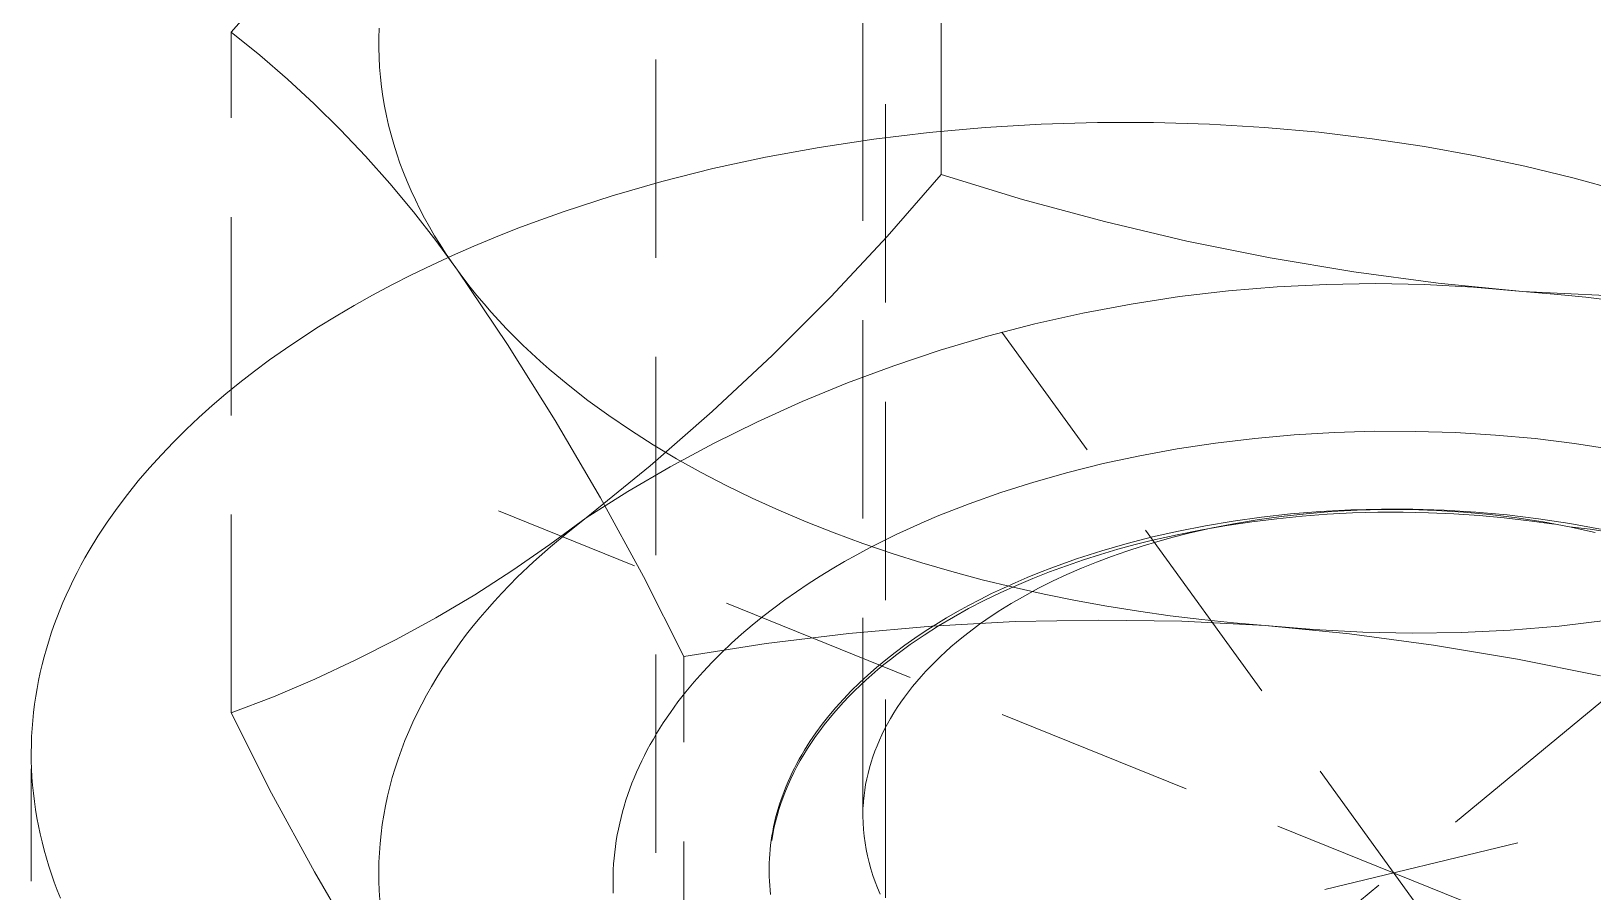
# Model space of a CAD drawing. Header units: millimetres. Extents: x -427 to 4679, y -324 to 2971.
# Drawn here: x 4468.25 to 4478.25, y 1090.09 to 1095.6 of the extents above; entities that cross this region are included whole.
import ezdxf

# ---------------------------------------------------------------- set-up
doc = ezdxf.new("R2010")
doc.units = ezdxf.units.MM
doc.linetypes.add('HIDDEN', pattern=[1.905, 1.27, -0.635])
doc.layers.add('ZANO_R_przerywana', color=7, linetype='HIDDEN', lineweight=0)

msp = doc.modelspace()

# ---------------------------------------------------------------- linework, layer by layer
at = {"layer": 'ZANO_R_przerywana'}
for p, q in [((4473.719, 850.019), (4473.719, 1176.6177)), ((4474.0756, 1094.6794), (4474.0756, 1099.0386)), ((4473.5735, 1090.5718), (4473.5735, 1098.8248)), ((4472.2478, 1086.5265), (4472.2478, 1098.6686)), ((4469.5286, 1095.591), (4469.8559, 1095.9655)), ((4470.4759, 1095.6159), (4470.4739, 1095.5532)), ((4469.711, 1095.4435), (4469.5286, 1095.591)), ((4469.5286, 1091.2318), (4469.5286, 1095.591)), ((4470.4739, 1095.5532), (4470.4737, 1095.4906)), ((4469.8884, 1095.2902), (4469.711, 1095.4435)), ((4470.4737, 1095.4906), (4470.4753, 1095.4281)), ((4470.4753, 1095.4281), (4470.4787, 1095.3657)), ((4470.4787, 1095.3657), (4470.4839, 1095.3034)), ((4470.4839, 1095.3034), (4470.4909, 1095.2413)), ((4470.0608, 1095.1311), (4469.8884, 1095.2902)), ((4470.4909, 1095.2413), (4470.4996, 1095.1793)), ((4470.2278, 1094.9665), (4470.0608, 1095.1311)), ((4470.4996, 1095.1793), (4470.5101, 1095.1176)), ((4470.5101, 1095.1176), (4470.5224, 1095.056)), ((4470.5224, 1095.056), (4470.5364, 1094.9947)), ((4474.7157, 1095.0025), (4474.3558, 1094.9812)), ((4475.0761, 1095.013), (4474.7157, 1095.0025)), ((4475.4355, 1095.0127), (4475.0761, 1095.013)), ((4475.7926, 1095.0019), (4475.4355, 1095.0127)), ((4476.1459, 1094.9808), (4475.7926, 1095.0019)), ((4470.3894, 1094.7965), (4470.2278, 1094.9665)), ((4470.5364, 1094.9947), (4470.552, 1094.9337)), ((4470.552, 1094.9337), (4470.5694, 1094.873)), ((4473.643, 1094.9066), (4473.2931, 1094.8534)), ((4473.9977, 1094.9492), (4473.643, 1094.9066)), ((4474.3558, 1094.9812), (4473.9977, 1094.9492)), ((4476.4941, 1094.9496), (4476.1459, 1094.9808)), ((4476.8361, 1094.9088), (4476.4941, 1094.9496)), ((4477.1707, 1094.8587), (4476.8361, 1094.9088)), ((4470.5694, 1094.873), (4470.5885, 1094.8127)), ((4470.5885, 1094.8127), (4470.6092, 1094.7526)), ((4473.2931, 1094.8534), (4472.9493, 1094.7901)), ((4477.4969, 1094.7999), (4477.1707, 1094.8587)), ((4477.8137, 1094.7329), (4477.4969, 1094.7999)), ((4470.5453, 1094.6213), (4470.3894, 1094.7965)), ((4470.6092, 1094.7526), (4470.6315, 1094.693)), ((4472.6129, 1094.717), (4472.2852, 1094.6344)), ((4472.9493, 1094.7901), (4472.6129, 1094.717)), ((4478.1204, 1094.6582), (4477.8137, 1094.7329)), ((4470.6954, 1094.441), (4470.5453, 1094.6213)), ((4470.6315, 1094.693), (4470.6554, 1094.6337)), ((4470.6554, 1094.6337), (4470.681, 1094.5748)), ((4472.2852, 1094.6344), (4471.9674, 1094.5429)), ((4474.0756, 1094.6794), (4473.7285, 1094.2817)), ((4474.5954, 1094.5201), (4474.0756, 1094.6794)), ((4478.4164, 1094.5765), (4478.1204, 1094.6582)), ((4470.681, 1094.5748), (4470.708, 1094.5164)), ((4470.708, 1094.5164), (4470.7367, 1094.4584)), ((4471.9674, 1094.5429), (4471.6603, 1094.4431)), ((4475.1201, 1094.3781), (4474.5954, 1094.5201)), ((4470.8396, 1094.256), (4470.6954, 1094.441)), ((4470.7367, 1094.4584), (4470.7668, 1094.4008)), ((4470.7668, 1094.4008), (4470.7984, 1094.3438)), ((4471.6603, 1094.4431), (4471.5111, 1094.3902)), ((4470.7984, 1094.3438), (4470.8314, 1094.2872)), ((4471.365, 1094.3355), (4471.222, 1094.2789)), ((4471.5111, 1094.3902), (4471.365, 1094.3355)), ((4475.6492, 1094.2533), (4475.1201, 1094.3781)), ((4470.8314, 1094.2872), (4470.8659, 1094.2312)), ((4470.9775, 1094.0664), (4470.8396, 1094.256)), ((4470.8659, 1094.2312), (4470.9018, 1094.1757)), ((4471.0822, 1094.2207), (4470.9457, 1094.1609)), ((4471.222, 1094.2789), (4471.0822, 1094.2207)), ((4473.7285, 1094.2817), (4473.3681, 1093.8959)), ((4476.1822, 1094.1461), (4475.6492, 1094.2533)), ((4470.9457, 1094.1609), (4470.8126, 1094.0995)), ((4470.9018, 1094.1757), (4470.939, 1094.1207)), ((4470.939, 1094.1207), (4470.9775, 1094.0664)), ((4476.7184, 1094.0565), (4476.1822, 1094.1461)), ((4470.683, 1094.0366), (4470.5568, 1093.9724)), ((4470.8126, 1094.0995), (4470.683, 1094.0366)), ((4471.2983, 1093.5907), (4470.9775, 1094.0664)), ((4470.9775, 1094.0664), (4471.0176, 1094.0123)), ((4471.0176, 1094.0123), (4471.0592, 1093.9585)), ((4477.2572, 1093.9846), (4476.7184, 1094.0565)), ((4470.4342, 1093.9069), (4470.3151, 1093.8403)), ((4470.5568, 1093.9724), (4470.4342, 1093.9069)), ((4471.0592, 1093.9585), (4471.1025, 1093.9048)), ((4471.1025, 1093.9048), (4471.1475, 1093.8513)), ((4475.9143, 1093.9347), (4475.602, 1093.8978)), ((4476.2277, 1093.9608), (4475.9143, 1093.9347)), ((4476.5418, 1093.9762), (4476.2277, 1093.9608)), ((4476.8563, 1093.9809), (4476.5418, 1093.9762)), ((4477.1708, 1093.9749), (4476.8563, 1093.9809)), ((4477.4848, 1093.9581), (4477.1708, 1093.9749)), ((4477.7981, 1093.9305), (4477.2572, 1093.9846)), ((4477.7981, 1093.9305), (4477.4848, 1093.9581)), ((4478, 1093.9138), (4477.7981, 1093.9305)), ((4478.3312, 1093.9043), (4477.7981, 1093.9305)), ((4478.2024, 1093.8932), (4478, 1093.9138)), ((4470.3151, 1093.8403), (4470.1996, 1093.7725)), ((4471.1475, 1093.8513), (4471.194, 1093.798)), ((4473.3681, 1093.8959), (4472.9948, 1093.5226)), ((4475.2911, 1093.8503), (4474.982, 1093.7922)), ((4475.602, 1093.8978), (4475.2911, 1093.8503)), ((4478.4052, 1093.8687), (4478.2024, 1093.8932)), ((4470.0878, 1093.7037), (4469.9797, 1093.634)), ((4470.1996, 1093.7725), (4470.0878, 1093.7037)), ((4471.194, 1093.798), (4471.2422, 1093.745)), ((4471.2422, 1093.745), (4471.2921, 1093.6922)), ((4474.6751, 1093.7235), (4474.3707, 1093.6445)), ((4474.982, 1093.7922), (4474.6751, 1093.7235)), ((4469.9797, 1093.634), (4469.8751, 1093.5634)), ((4471.2921, 1093.6922), (4471.3436, 1093.6397)), ((4471.3436, 1093.6397), (4471.3967, 1093.5876)), ((4474.3707, 1093.6445), (4474.0692, 1093.555)), ((4479.4832, 1086.7463), (4474.4639, 1093.6699)), ((4469.8751, 1093.5634), (4469.7743, 1093.492)), ((4471.6039, 1093.105), (4471.2983, 1093.5907)), ((4471.3967, 1093.5876), (4471.4514, 1093.5357)), ((4471.4514, 1093.5357), (4471.5077, 1093.4843)), ((4472.9948, 1093.5226), (4472.6091, 1093.1622)), ((4472.9585, 1086.8975), (4480.9886, 1093.5186)), ((4474.0692, 1093.555), (4473.7709, 1093.4553)), ((4469.6771, 1093.42), (4469.5836, 1093.3474)), ((4469.7743, 1093.492), (4469.6771, 1093.42)), ((4471.5077, 1093.4843), (4471.5657, 1093.4332)), ((4471.5657, 1093.4332), (4471.6864, 1093.3324)), ((4473.7709, 1093.4553), (4473.4762, 1093.3455)), ((4469.5836, 1093.3474), (4469.4937, 1093.2742)), ((4471.6864, 1093.3324), (4471.8133, 1093.2333)), ((4473.4762, 1093.3455), (4473.1854, 1093.2256)), ((4469.4937, 1093.2742), (4469.4066, 1093.1999)), ((4471.8133, 1093.2333), (4471.9464, 1093.1364)), ((4473.1854, 1093.2256), (4472.8989, 1093.0959)), ((4469.3217, 1093.1238), (4469.239, 1093.0459)), ((4469.4066, 1093.1999), (4469.3217, 1093.1238)), ((4471.894, 1092.61), (4471.6039, 1093.105)), ((4471.9464, 1093.1364), (4472.0855, 1093.0416)), ((4472.6091, 1093.1622), (4472.2114, 1092.8151)), ((4469.239, 1093.0459), (4469.1588, 1092.9664)), ((4472.0855, 1093.0416), (4472.2305, 1092.9493)), ((4472.8989, 1093.0959), (4472.617, 1092.9565)), ((4476.0828, 1092.9899), (4476.3365, 1093.0125)), ((4476.3365, 1093.0125), (4476.5929, 1093.0277)), ((4476.5929, 1093.0277), (4476.851, 1093.0352)), ((4476.851, 1093.0352), (4477.1098, 1093.035)), ((4477.1098, 1093.035), (4477.3683, 1093.0271)), ((4477.3683, 1093.0271), (4477.6253, 1093.0114)), ((4477.6253, 1093.0114), (4477.8799, 1092.9882)), ((4469.1588, 1092.9664), (4469.0811, 1092.8851)), ((4472.2305, 1092.9493), (4472.3811, 1092.8595)), ((4472.617, 1092.9565), (4472.34, 1092.8075)), ((4475.3473, 1092.8791), (4475.5873, 1092.9229)), ((4475.5873, 1092.9229), (4475.8327, 1092.9599)), ((4475.8327, 1092.9599), (4476.0828, 1092.9899)), ((4477.8799, 1092.9882), (4478.1311, 1092.9576)), ((4478.1311, 1092.9576), (4478.378, 1092.9198)), ((4469.006, 1092.8021), (4468.9337, 1092.7175)), ((4469.0811, 1092.8851), (4469.006, 1092.8021)), ((4472.2114, 1092.8151), (4471.8021, 1092.4816)), ((4472.34, 1092.8075), (4472.0683, 1092.6492)), ((4472.3811, 1092.8595), (4472.5372, 1092.7725)), ((4474.8866, 1092.7726), (4475.1135, 1092.8289)), ((4475.1135, 1092.8289), (4475.3473, 1092.8791)), ((4468.9337, 1092.7175), (4468.8644, 1092.6313)), ((4472.5372, 1092.7725), (4472.6985, 1092.6884)), ((4474.4563, 1092.6435), (4474.6674, 1092.7107)), ((4474.6674, 1092.7107), (4474.8866, 1092.7726)), ((4468.8644, 1092.6313), (4468.7981, 1092.5435)), ((4472.0683, 1092.6492), (4471.8021, 1092.4816)), ((4472.1683, 1092.1061), (4471.894, 1092.61)), ((4472.6985, 1092.6884), (4472.8647, 1092.6074)), ((4472.8647, 1092.6074), (4473.0357, 1092.5296)), ((4474.2537, 1092.5716), (4474.4563, 1092.6435)), ((4468.7981, 1092.5435), (4468.7351, 1092.4542)), ((4482.7076, 1087.89), (4471.2395, 1092.5262)), ((4473.0357, 1092.5296), (4473.211, 1092.4551)), ((4474.0601, 1092.4954), (4474.2537, 1092.5716)), ((4476.1263, 1092.4858), (4476.3131, 1092.5065)), ((4476.2534, 1092.4903), (4476.4122, 1092.5079)), ((4476.3131, 1092.5065), (4476.504, 1092.5223)), ((4476.3862, 1092.492), (4476.548, 1092.5042)), ((4476.4122, 1092.5079), (4476.5745, 1092.5213)), ((4476.504, 1092.5223), (4476.6985, 1092.5328)), ((4476.548, 1092.5042), (4476.7101, 1092.5126)), ((4476.5745, 1092.5213), (4476.7397, 1092.5302)), ((4476.6985, 1092.5328), (4476.8958, 1092.5378)), ((4476.7101, 1092.5126), (4476.8724, 1092.517)), ((4476.7397, 1092.5302), (4476.9074, 1092.5345)), ((4476.8724, 1092.517), (4477.0347, 1092.5176)), ((4476.8958, 1092.5378), (4477.0953, 1092.5371)), ((4476.9074, 1092.5345), (4477.0771, 1092.5339)), ((4477.0347, 1092.5176), (4477.1968, 1092.5143)), ((4477.0771, 1092.5339), (4477.248, 1092.5284)), ((4477.0953, 1092.5371), (4477.2964, 1092.5307)), ((4477.1968, 1092.5143), (4477.3587, 1092.5071)), ((4477.248, 1092.5284), (4477.4195, 1092.5179)), ((4477.2964, 1092.5307), (4477.4982, 1092.5183)), ((4477.3587, 1092.5071), (4477.5202, 1092.496)), ((4477.4195, 1092.5179), (4477.591, 1092.5022)), ((4477.4982, 1092.5183), (4477.7, 1092.4998)), ((4477.591, 1092.5022), (4477.7618, 1092.4813)), ((4468.7351, 1092.4542), (4468.6753, 1092.3634)), ((4471.8021, 1092.4816), (4471.5695, 1092.3095)), ((4471.8021, 1092.4816), (4471.6855, 1092.3904)), ((4473.211, 1092.4551), (4473.3905, 1092.3842)), ((4473.7872, 1092.374), (4473.8758, 1092.4153)), ((4473.8758, 1092.4153), (4473.9668, 1092.4558)), ((4473.9668, 1092.4558), (4474.0601, 1092.4954)), ((4475.5863, 1092.3734), (4475.7446, 1092.4046)), ((4475.5952, 1092.3968), (4475.7669, 1092.4306)), ((4475.6608, 1092.3826), (4475.8019, 1092.4146)), ((4475.7446, 1092.4046), (4475.9039, 1092.4322)), ((4475.7669, 1092.4306), (4475.9441, 1092.4604)), ((4475.8019, 1092.4146), (4475.9479, 1092.4434)), ((4475.9039, 1092.4322), (4476.064, 1092.4559)), ((4475.9441, 1092.4604), (4476.1263, 1092.4858)), ((4475.9479, 1092.4434), (4476.0985, 1092.4687)), ((4476.064, 1092.4559), (4476.2248, 1092.4759)), ((4476.0985, 1092.4687), (4476.2534, 1092.4903)), ((4476.2248, 1092.4759), (4476.3862, 1092.492)), ((4477.5202, 1092.496), (4477.6811, 1092.4811)), ((4477.6811, 1092.4811), (4477.8414, 1092.4625)), ((4477.7, 1092.4998), (4477.9009, 1092.4753)), ((4477.7618, 1092.4813), (4477.9312, 1092.4554)), ((4477.8414, 1092.4625), (4478.0009, 1092.44)), ((4477.9009, 1092.4753), (4478.1002, 1092.4447)), ((4477.9312, 1092.4554), (4478.0985, 1092.4243)), ((4478.0985, 1092.4243), (4478.2319, 1092.4082)), ((4478.0985, 1092.4243), (4478.263, 1092.3882)), ((4478.1002, 1092.4447), (4478.297, 1092.4081)), ((4478.2319, 1092.4082), (4478.3646, 1092.3876)), ((4468.6753, 1092.3634), (4468.619, 1092.2712)), ((4471.5695, 1092.3095), (4471.3313, 1092.1453)), ((4471.6855, 1092.3904), (4471.573, 1092.2965)), ((4473.3905, 1092.3842), (4473.5738, 1092.3168)), ((4473.5738, 1092.3168), (4473.7606, 1092.253)), ((4473.6171, 1092.289), (4473.701, 1092.3318)), ((4473.701, 1092.3318), (4473.7872, 1092.374)), ((4475.1038, 1092.2704), (4475.2662, 1092.3173)), ((4475.207, 1092.2801), (4475.3179, 1092.3104)), ((4475.2644, 1092.2688), (4475.3628, 1092.3006)), ((4475.2662, 1092.3173), (4475.4291, 1092.3591)), ((4475.3179, 1092.3104), (4475.4291, 1092.3384)), ((4475.3628, 1092.3006), (4475.4618, 1092.3301)), ((4475.4291, 1092.3591), (4475.5952, 1092.3968)), ((4475.4291, 1092.3384), (4475.5863, 1092.3734)), ((4475.4618, 1092.3301), (4475.5612, 1092.3575)), ((4475.5612, 1092.3575), (4475.6608, 1092.3826)), ((4468.5921, 1092.2246), (4468.5662, 1092.1777)), ((4468.619, 1092.2712), (4468.5921, 1092.2246)), ((4471.573, 1092.2965), (4471.4646, 1092.1999)), ((4473.3773, 1092.1549), (4473.456, 1092.2009)), ((4473.456, 1092.2009), (4473.5357, 1092.2454)), ((4473.5357, 1092.2454), (4473.6171, 1092.289)), ((4473.7606, 1092.253), (4473.9505, 1092.1931)), ((4474.7835, 1092.1613), (4474.9427, 1092.2184)), ((4474.8771, 1092.1749), (4474.9863, 1092.2123)), ((4474.9427, 1092.2184), (4475.1038, 1092.2704)), ((4474.9863, 1092.2123), (4475.0963, 1092.2474)), ((4475.0701, 1092.1984), (4475.1668, 1092.2347)), ((4475.0963, 1092.2474), (4475.207, 1092.2801)), ((4475.1668, 1092.2347), (4475.2644, 1092.2688)), ((4468.5412, 1092.1305), (4468.5171, 1092.0829)), ((4468.5662, 1092.1777), (4468.5412, 1092.1305)), ((4471.3313, 1092.1453), (4471.0876, 1091.9892)), ((4471.3608, 1092.1008), (4471.3106, 1092.0503)), ((4471.4646, 1092.1999), (4471.3608, 1092.1008)), ((4472.4265, 1091.5937), (4472.1683, 1092.1061)), ((4473.2234, 1092.0586), (4473.2997, 1092.1075)), ((4473.2997, 1092.1075), (4473.3773, 1092.1549)), ((4473.9505, 1092.1931), (4474.1433, 1092.137)), ((4474.1433, 1092.137), (4474.3385, 1092.0847)), ((4474.6268, 1092.099), (4474.7048, 1092.1308)), ((4474.6619, 1092.0928), (4474.7689, 1092.135)), ((4474.7048, 1092.1308), (4474.7835, 1092.1613)), ((4474.7689, 1092.135), (4474.8771, 1092.1749)), ((4474.7885, 1092.0758), (4474.8808, 1092.1189)), ((4474.8808, 1092.1189), (4474.9747, 1092.1598)), ((4474.9747, 1092.1598), (4475.0701, 1092.1984)), ((4468.494, 1092.035), (4468.4718, 1091.9869)), ((4468.5171, 1092.0829), (4468.494, 1092.035)), ((4471.3106, 1092.0503), (4471.2617, 1091.9992)), ((4473.0748, 1091.9567), (4473.1484, 1092.0084)), ((4473.1484, 1092.0084), (4473.2234, 1092.0586)), ((4474.3385, 1092.0847), (4474.5358, 1092.0364)), ((4474.3505, 1091.9516), (4474.4525, 1092.0011)), ((4474.3982, 1091.9959), (4474.4735, 1092.0316)), ((4474.4525, 1092.0011), (4474.5564, 1092.0481)), ((4474.4735, 1092.0316), (4474.5497, 1092.0659)), ((4474.5358, 1092.0364), (4474.7349, 1091.9921)), ((4474.5497, 1092.0659), (4474.6268, 1092.099)), ((4474.5564, 1092.0481), (4474.6619, 1092.0928)), ((4474.6098, 1091.9829), (4474.6981, 1092.0304)), ((4474.6981, 1092.0304), (4474.7885, 1092.0758)), ((4468.4506, 1091.9384), (4468.4304, 1091.8897)), ((4468.4718, 1091.9869), (4468.4506, 1091.9384)), ((4471.0876, 1091.9892), (4470.8389, 1091.8414)), ((4471.214, 1091.9476), (4471.1675, 1091.8953)), ((4471.2617, 1091.9992), (4471.214, 1091.9476)), ((4472.9324, 1091.8493), (4473.0028, 1091.9037)), ((4473.0028, 1091.9037), (4473.0748, 1091.9567)), ((4474.1794, 1091.8814), (4474.2511, 1091.9208)), ((4474.2507, 1091.8998), (4474.3505, 1091.9516)), ((4474.2511, 1091.9208), (4474.3241, 1091.959)), ((4474.3241, 1091.959), (4474.3982, 1091.9959)), ((4474.4406, 1091.8813), (4474.5239, 1091.9331)), ((4474.5239, 1091.9331), (4474.6098, 1091.9829)), ((4474.7349, 1091.9921), (4474.9354, 1091.9518)), ((4474.9354, 1091.9518), (4475.1369, 1091.9154)), ((4475.1369, 1091.9154), (4475.3392, 1091.8831)), ((4468.4112, 1091.8407), (4468.393, 1091.7915)), ((4468.4304, 1091.8897), (4468.4112, 1091.8407)), ((4470.8389, 1091.8414), (4470.5853, 1091.702)), ((4471.1224, 1091.8425), (4471.0786, 1091.7892)), ((4471.1675, 1091.8953), (4471.1224, 1091.8425)), ((4472.8638, 1091.7935), (4472.9324, 1091.8493)), ((4474.5484, 1091.8167), (4474.0154, 1091.7882)), ((4474.0401, 1091.7988), (4474.109, 1091.8407)), ((4474.0583, 1091.7893), (4474.1532, 1091.8457)), ((4474.109, 1091.8407), (4474.1794, 1091.8814)), ((4474.1532, 1091.8457), (4474.2507, 1091.8998)), ((4474.3209, 1091.7998), (4474.36, 1091.8275)), ((4474.36, 1091.8275), (4474.4406, 1091.8813)), ((4475.0821, 1091.827), (4474.5484, 1091.8167)), ((4475.6158, 1091.819), (4475.0821, 1091.827)), ((4475.3392, 1091.8831), (4475.5419, 1091.8547)), ((4475.5419, 1091.8547), (4475.7446, 1091.8302)), ((4476.1489, 1091.7928), (4475.6158, 1091.819)), ((4475.7446, 1091.8302), (4475.9471, 1091.8096)), ((4475.9471, 1091.8096), (4476.1489, 1091.7928)), ((4478.0327, 1091.7887), (4478.3451, 1091.8256)), ((4468.3758, 1091.742), (4468.3597, 1091.6923)), ((4468.393, 1091.7915), (4468.3758, 1091.742)), ((4470.5853, 1091.702), (4470.3272, 1091.5712)), ((4471.0362, 1091.7354), (4470.9951, 1091.681)), ((4471.0786, 1091.7892), (4471.0362, 1091.7354)), ((4472.7322, 1091.6781), (4472.797, 1091.7364)), ((4472.797, 1091.7364), (4472.8638, 1091.7935)), ((4473.4836, 1091.7415), (4472.9538, 1091.6766)), ((4474.0154, 1091.7882), (4473.4836, 1091.7415)), ((4473.8429, 1091.6663), (4473.9069, 1091.7116)), ((4473.8771, 1091.6701), (4473.9662, 1091.7308)), ((4473.9069, 1091.7116), (4473.9727, 1091.7558)), ((4473.9662, 1091.7308), (4474.0583, 1091.7893)), ((4473.9727, 1091.7558), (4474.0401, 1091.7988)), ((4474.1723, 1091.6844), (4474.2082, 1091.7139)), ((4474.2082, 1091.7139), (4474.245, 1091.743)), ((4474.245, 1091.743), (4474.2825, 1091.7716)), ((4474.2825, 1091.7716), (4474.3209, 1091.7998)), ((4476.6899, 1091.7388), (4476.1489, 1091.7928)), ((4476.1489, 1091.7928), (4476.4622, 1091.7653)), ((4476.4622, 1091.7653), (4476.7763, 1091.7485)), ((4477.2287, 1091.6669), (4476.6899, 1091.7388)), ((4476.7763, 1091.7485), (4477.0907, 1091.7424)), ((4477.0907, 1091.7424), (4477.4052, 1091.7471)), ((4477.4052, 1091.7471), (4477.7193, 1091.7626)), ((4477.7193, 1091.7626), (4478.0327, 1091.7887)), ((4468.3446, 1091.6423), (4468.3305, 1091.5922)), ((4468.3597, 1091.6923), (4468.3446, 1091.6423)), ((4470.9555, 1091.6262), (4470.9172, 1091.5709)), ((4470.9951, 1091.681), (4470.9555, 1091.6262)), ((4470.9775, 1088.7591), (4482.9695, 1091.657)), ((4472.9538, 1091.6766), (4472.4265, 1091.5937)), ((4472.6088, 1091.5575), (4472.6694, 1091.6184)), ((4472.6694, 1091.6184), (4472.7322, 1091.6781)), ((4473.7202, 1091.5724), (4473.7806, 1091.6199)), ((4473.7497, 1091.5752), (4473.7913, 1091.6073)), ((4473.7806, 1091.6199), (4473.8429, 1091.6663)), ((4473.7913, 1091.6073), (4473.8771, 1091.6701)), ((4474.07, 1091.5932), (4474.1032, 1091.624)), ((4474.1032, 1091.624), (4474.1373, 1091.6544)), ((4474.1373, 1091.6544), (4474.1723, 1091.6844)), ((4477.7649, 1091.5773), (4477.2287, 1091.6669)), ((4468.3176, 1091.5418), (4468.3057, 1091.4912)), ((4468.3305, 1091.5922), (4468.3176, 1091.5418)), ((4470.3272, 1091.5712), (4470.0649, 1091.4492)), ((4470.8805, 1091.5151), (4470.8452, 1091.4589)), ((4470.9172, 1091.5709), (4470.8805, 1091.5151)), ((4472.4265, 1087.2345), (4472.4265, 1091.5937)), ((4472.5504, 1091.4954), (4472.6088, 1091.5575)), ((4473.6053, 1091.4745), (4473.6618, 1091.524)), ((4473.6302, 1091.4759), (4473.6691, 1091.5094)), ((4473.6618, 1091.524), (4473.7202, 1091.5724)), ((4473.6691, 1091.5094), (4473.7089, 1091.5425)), ((4473.7089, 1091.5425), (4473.7497, 1091.5752)), ((4473.9762, 1091.4985), (4474.0065, 1091.5305)), ((4474.0065, 1091.5305), (4474.0378, 1091.5621)), ((4474.0378, 1091.5621), (4474.07, 1091.5932)), ((4478.2978, 1091.4701), (4477.7649, 1091.5773)), ((4468.2949, 1091.4405), (4468.2852, 1091.3896)), ((4468.3057, 1091.4912), (4468.2949, 1091.4405)), ((4470.0649, 1091.4492), (4469.7986, 1091.336)), ((4470.8114, 1091.4023), (4470.7791, 1091.3453)), ((4470.8452, 1091.4589), (4470.8114, 1091.4023)), ((4472.4407, 1091.3677), (4472.4943, 1091.4321)), ((4472.4943, 1091.4321), (4472.5504, 1091.4954)), ((4473.4988, 1091.3728), (4473.551, 1091.4241)), ((4473.5193, 1091.3726), (4473.5553, 1091.4075)), ((4473.551, 1091.4241), (4473.6053, 1091.4745)), ((4473.5553, 1091.4075), (4473.5923, 1091.4419)), ((4473.5923, 1091.4419), (4473.6302, 1091.4759)), ((4473.8653, 1091.3675), (4473.8915, 1091.4007)), ((4473.8915, 1091.4007), (4473.9187, 1091.4336)), ((4473.9187, 1091.4336), (4473.947, 1091.4663)), ((4473.947, 1091.4663), (4473.9762, 1091.4985)), ((4468.2766, 1091.3385), (4468.2691, 1091.2873)), ((4468.2852, 1091.3896), (4468.2766, 1091.3385)), ((4469.7986, 1091.336), (4469.5286, 1091.2318)), ((4470.7791, 1091.3453), (4470.7484, 1091.2879)), ((4472.3411, 1091.2356), (4472.3895, 1091.3022)), ((4472.3895, 1091.3022), (4472.4407, 1091.3677)), ((4473.4012, 1091.2678), (4473.4488, 1091.3207)), ((4473.4177, 1091.2658), (4473.4505, 1091.3018)), ((4473.4488, 1091.3207), (4473.4988, 1091.3728)), ((4473.4505, 1091.3018), (4473.4844, 1091.3374)), ((4473.4844, 1091.3374), (4473.5193, 1091.3726)), ((4473.7933, 1091.2661), (4473.8162, 1091.3001)), ((4473.8162, 1091.3001), (4473.8402, 1091.3339)), ((4473.8402, 1091.3339), (4473.8653, 1091.3675)), ((4468.2627, 1091.2359), (4468.2574, 1091.1844)), ((4468.2691, 1091.2873), (4468.2627, 1091.2359)), ((4469.5286, 1091.2318), (4469.7868, 1090.7194)), ((4470.7192, 1091.2302), (4470.6916, 1091.1721)), ((4470.7484, 1091.2879), (4470.7192, 1091.2302)), ((4472.2953, 1091.1681), (4472.3411, 1091.2356)), ((4473.3129, 1091.1597), (4473.3558, 1091.2141)), ((4473.3553, 1091.1927), (4473.386, 1091.2294)), ((4473.3558, 1091.2141), (4473.4012, 1091.2678)), ((4473.386, 1091.2294), (4473.4177, 1091.2658)), ((4473.7508, 1091.1974), (4473.7715, 1091.2318)), ((4473.7715, 1091.2318), (4473.7933, 1091.2661)), ((4468.2533, 1091.1328), (4468.2504, 1091.0811)), ((4468.2574, 1091.1844), (4468.2533, 1091.1328)), ((4470.6656, 1091.1137), (4470.6412, 1091.055)), ((4470.6916, 1091.1721), (4470.6656, 1091.1137)), ((4472.2522, 1091.0996), (4472.2734, 1091.134)), ((4472.2734, 1091.134), (4472.2953, 1091.1681)), ((4473.253, 1091.077), (4473.2724, 1091.1047)), ((4473.2701, 1091.0807), (4473.2974, 1091.1184)), ((4473.2724, 1091.1047), (4473.3129, 1091.1597)), ((4473.2974, 1091.1184), (4473.3258, 1091.1557)), ((4473.3258, 1091.1557), (4473.3553, 1091.1927)), ((4473.6954, 1091.0928), (4473.7127, 1091.1278)), ((4473.7127, 1091.1278), (4473.7312, 1091.1627)), ((4473.7312, 1091.1627), (4473.7508, 1091.1974)), ((4468.2485, 1091.0293), (4468.2478, 1090.9775)), ((4468.2504, 1091.0811), (4468.2485, 1091.0293)), ((4470.6412, 1091.055), (4470.6184, 1090.9961)), ((4472.1931, 1090.9953), (4472.2121, 1091.0303)), ((4472.2121, 1091.0303), (4472.2318, 1091.0651)), ((4472.2318, 1091.0651), (4472.2522, 1091.0996)), ((4473.1953, 1090.9663), (4473.219, 1091.0047)), ((4473.1988, 1090.993), (4473.2163, 1091.0211)), ((4473.2163, 1091.0211), (4473.2343, 1091.0491)), ((4473.219, 1091.0047), (4473.244, 1091.0429)), ((4473.2343, 1091.0491), (4473.253, 1091.077)), ((4473.244, 1091.0429), (4473.2701, 1091.0807)), ((4473.6504, 1090.987), (4473.6643, 1091.0224)), ((4473.6643, 1091.0224), (4473.6793, 1091.0576)), ((4473.6793, 1091.0576), (4473.6954, 1091.0928)), ((4468.2478, 1090.9775), (4468.2483, 1090.9256)), ((4468.2483, 1090.9256), (4468.2499, 1090.8736)), ((4470.5973, 1090.9369), (4470.5778, 1090.8775)), ((4470.6184, 1090.9961), (4470.5973, 1090.9369)), ((4472.1406, 1090.8893), (4472.1573, 1090.9248)), ((4472.1573, 1090.9248), (4472.1748, 1090.9602)), ((4472.1748, 1090.9602), (4472.1931, 1090.9953)), ((4473.1355, 1090.8793), (4473.1504, 1090.9079)), ((4473.1504, 1090.9079), (4473.1659, 1090.9363)), ((4473.1513, 1090.8889), (4473.1727, 1090.9277)), ((4473.1659, 1090.9363), (4473.182, 1090.9647)), ((4473.1727, 1090.9277), (4473.1953, 1090.9663)), ((4473.182, 1090.9647), (4473.1988, 1090.993)), ((4473.6158, 1090.8804), (4473.6262, 1090.916)), ((4473.6262, 1090.916), (4473.6377, 1090.9515)), ((4473.6377, 1090.9515), (4473.6504, 1090.987)), ((4468.2478, 1084.4408), (4468.2478, 1090.8736)), ((4468.2499, 1090.8736), (4468.2527, 1090.8216)), ((4468.2527, 1090.8216), (4468.2567, 1090.7696)), ((4470.5599, 1090.8179), (4470.5437, 1090.7582)), ((4470.5778, 1090.8775), (4470.5599, 1090.8179)), ((4472.0949, 1090.7816), (4472.1094, 1090.8176)), ((4472.1094, 1090.8176), (4472.1246, 1090.8535)), ((4472.1246, 1090.8535), (4472.1406, 1090.8893)), ((4473.0944, 1090.7716), (4473.1122, 1090.8108)), ((4473.0948, 1090.7931), (4473.1077, 1090.8219)), ((4473.1077, 1090.8219), (4473.1213, 1090.8507)), ((4473.1122, 1090.8108), (4473.1311, 1090.85)), ((4473.1213, 1090.8507), (4473.1355, 1090.8793)), ((4473.1311, 1090.85), (4473.1513, 1090.8889)), ((4473.5915, 1090.7736), (4473.5985, 1090.8092)), ((4473.5985, 1090.8092), (4473.6066, 1090.8448)), ((4473.6066, 1090.8448), (4473.6158, 1090.8804)), ((4468.2567, 1090.7696), (4468.2618, 1090.7176)), ((4468.2618, 1090.7176), (4468.2681, 1090.6655)), ((4469.7868, 1090.7194), (4470.061, 1090.2155)), ((4470.5437, 1090.7582), (4470.5292, 1090.6982)), ((4472.0564, 1090.6726), (4472.0684, 1090.7091)), ((4472.0684, 1090.7091), (4472.0813, 1090.7454)), ((4472.0813, 1090.7454), (4472.0949, 1090.7816)), ((4473.0497, 1090.6773), (4473.06, 1090.7063)), ((4473.06, 1090.7063), (4473.0709, 1090.7353)), ((4473.0626, 1090.6926), (4473.0779, 1090.7321)), ((4473.0709, 1090.7353), (4473.0825, 1090.7643)), ((4473.0779, 1090.7321), (4473.0944, 1090.7716)), ((4473.0825, 1090.7643), (4473.0948, 1090.7931)), ((4473.5775, 1090.667), (4473.5811, 1090.7025)), ((4473.5811, 1090.7025), (4473.5857, 1090.738)), ((4473.5857, 1090.738), (4473.5915, 1090.7736)), ((4468.2681, 1090.6655), (4468.2755, 1090.6135)), ((4468.2755, 1090.6135), (4468.2842, 1090.5615)), ((4470.5164, 1090.6382), (4470.5052, 1090.578)), ((4470.5292, 1090.6982), (4470.5164, 1090.6382)), ((4472.0346, 1090.5993), (4472.0451, 1090.636)), ((4472.0451, 1090.636), (4472.0564, 1090.6726)), ((4473.0228, 1090.59), (4473.0311, 1090.6191)), ((4473.024, 1090.5737), (4473.0356, 1090.6134)), ((4473.0311, 1090.6191), (4473.04, 1090.6482)), ((4473.0356, 1090.6134), (4473.0485, 1090.653)), ((4473.04, 1090.6482), (4473.0497, 1090.6773)), ((4473.0485, 1090.653), (4473.0626, 1090.6926)), ((4473.5751, 1090.6316), (4473.5775, 1090.667)), ((4468.2842, 1090.5615), (4468.294, 1090.5096)), ((4468.294, 1090.5096), (4468.3049, 1090.4577)), ((4470.4957, 1090.5178), (4470.4879, 1090.4575)), ((4470.5052, 1090.578), (4470.4957, 1090.5178)), ((4472.0082, 1090.4886), (4472.0162, 1090.5256)), ((4472.0162, 1090.5256), (4472.025, 1090.5625)), ((4472.025, 1090.5625), (4472.0346, 1090.5993)), ((4472.996, 1090.4735), (4473.0017, 1090.5026)), ((4473.0017, 1090.5026), (4473.0081, 1090.5317)), ((4473.0043, 1090.4941), (4473.0135, 1090.5339)), ((4473.0081, 1090.5317), (4473.0151, 1090.5609)), ((4473.0135, 1090.5339), (4473.024, 1090.5737)), ((4473.0151, 1090.5609), (4473.0228, 1090.59)), ((4473.575, 1090.5289), (4473.5735, 1090.5718)), ((4473.5779, 1090.4861), (4473.575, 1090.5289)), ((4468.3049, 1090.4577), (4468.317, 1090.4059)), ((4468.317, 1090.4059), (4468.3303, 1090.3542)), ((4470.4879, 1090.4575), (4470.4818, 1090.3972)), ((4471.9891, 1090.3772), (4471.9946, 1090.4144)), ((4471.9946, 1090.4144), (4472.001, 1090.4516)), ((4472.001, 1090.4516), (4472.0082, 1090.4886)), ((4472.9828, 1090.3861), (4472.9866, 1090.4152)), ((4472.9866, 1090.4152), (4472.991, 1090.4443)), ((4472.9896, 1090.4147), (4472.9963, 1090.4544)), ((4472.991, 1090.4443), (4472.996, 1090.4735)), ((4472.9963, 1090.4544), (4473.0043, 1090.4941)), ((4473.5823, 1090.4433), (4473.5779, 1090.4861)), ((4473.5881, 1090.4008), (4473.5823, 1090.4433)), ((4473.5952, 1090.3585), (4473.5881, 1090.4008)), ((4468.3303, 1090.3542), (4468.3448, 1090.3025)), ((4468.3448, 1090.3025), (4468.3604, 1090.251)), ((4470.4773, 1090.3368), (4470.4746, 1090.2765)), ((4470.4818, 1090.3972), (4470.4773, 1090.3368)), ((4471.9776, 1090.2654), (4471.9806, 1090.3027)), ((4471.9806, 1090.3027), (4471.9844, 1090.34)), ((4471.9844, 1090.34), (4471.9891, 1090.3772)), ((4472.9754, 1090.2991), (4472.9772, 1090.3281)), ((4472.9772, 1090.3281), (4472.9797, 1090.3571)), ((4472.9797, 1090.3571), (4472.9828, 1090.3861)), ((4473.6038, 1090.3164), (4473.5952, 1090.3585)), ((4473.6138, 1090.2746), (4473.6038, 1090.3164)), ((4468.3604, 1090.251), (4468.3771, 1090.1996)), ((4470.061, 1090.2155), (4470.3511, 1089.7204)), ((4470.4746, 1090.2765), (4470.4735, 1090.2162)), ((4470.4735, 1090.2162), (4470.4741, 1090.1559)), ((4471.974, 1090.1907), (4471.9754, 1090.228)), ((4471.9754, 1090.228), (4471.9776, 1090.2654)), ((4472.9736, 1090.2414), (4472.9742, 1090.2702)), ((4472.9736, 1090.2126), (4472.9736, 1090.2414)), ((4472.9743, 1090.1839), (4472.9736, 1090.2126)), ((4472.9742, 1090.2702), (4472.9754, 1090.2991)), ((4473.6252, 1090.2332), (4473.6138, 1090.2746)), ((4473.6379, 1090.1922), (4473.6252, 1090.2332)), ((4468.3771, 1090.1996), (4468.395, 1090.1483)), ((4468.395, 1090.1483), (4468.4141, 1090.0972)), ((4470.4741, 1090.1559), (4470.4764, 1090.0958)), ((4471.9735, 1090.1533), (4471.974, 1090.1907)), ((4471.9739, 1090.1159), (4471.9735, 1090.1533)), ((4471.975, 1090.0786), (4471.9739, 1090.1159)), ((4472.9755, 1090.1553), (4472.9743, 1090.1839)), ((4472.9774, 1090.1268), (4472.9755, 1090.1553)), ((4472.9799, 1090.0983), (4472.9774, 1090.1268)), ((4473.6521, 1090.1516), (4473.6379, 1090.1922)), ((4473.6675, 1090.1116), (4473.6521, 1090.1516)), ((4473.6843, 1090.072), (4473.6675, 1090.1116)), ((4468.4141, 1090.0972), (4468.4343, 1090.0462)), ((4470.4764, 1090.0958), (4470.4804, 1090.0357)), ((4472.983, 1090.07), (4472.9799, 1090.0983))]:
    msp.add_line(p, q, dxfattribs=at)

doc.saveas('drawing.dxf')
